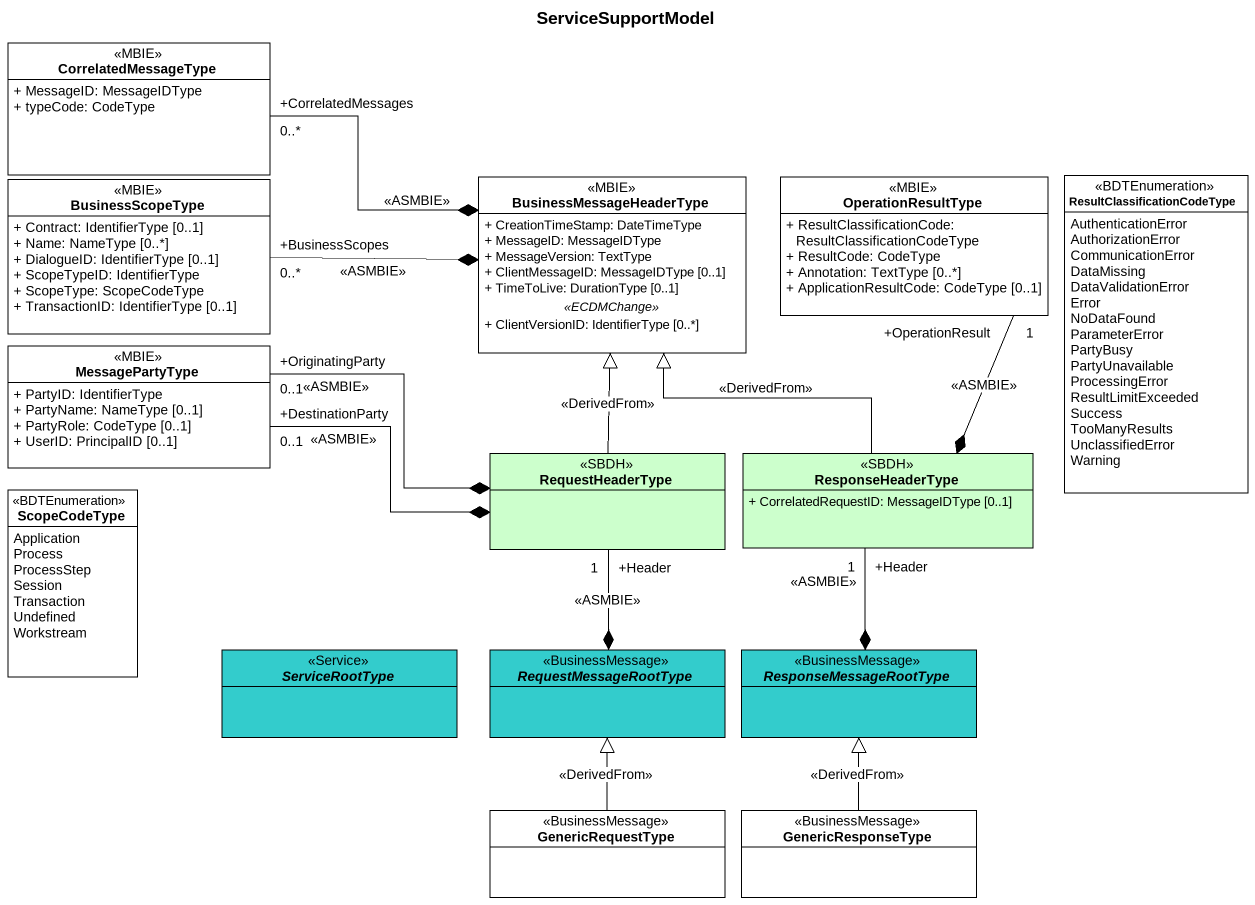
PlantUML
@startuml
title ServiceSupportModel
hide circle
hide empty members
skinparam classAttributeIconSize 0
class CorrelatedMessageType <<MBIE>> {
  + MessageID: MessageIDType
  + typeCode: CodeType
}
class BusinessScopeType <<MBIE>> {
  + Contract: IdentifierType [0..1]
  + Name: NameType [0..*]
  + DialogueID: IdentifierType [0..1]
  + ScopeTypeID: IdentifierType
  + ScopeType: ScopeCodeType
  + TransactionID: IdentifierType [0..1]
}
class BusinessMessageHeaderType <<MBIE>> {
  + CreationTimeStamp: DateTimeType
  + MessageID: MessageIDType
  + MessageVersion: TextType
  + ClientMessageID: MessageIDType [0..1]
  + TimeToLive: DurationType [0..1]
  .. <<ECDMChange>> ..
  + ClientVersionID: IdentifierType [0..*]
}
class OperationResultType <<MBIE>> {
  + ResultClassificationCode: ResultClassificationCodeType
  + ResultCode: CodeType
  + Annotation: TextType [0..*]
  + ApplicationResultCode: CodeType [0..1]
}
enum ResultClassificationCodeType <<BDTEnumeration>> {
  AuthenticationError
  AuthorizationError
  CommunicationError
  DataMissing
  DataValidationError
  Error
  NoDataFound
  ParameterError
  PartyBusy
  PartyUnavailable
  ProcessingError
  ResultLimitExceeded
  Success
  TooManyResults
  UnclassifiedError
  Warning
}
class MessagePartyType <<MBIE>> {
  + PartyID: IdentifierType
  + PartyName: NameType [0..1]
  + PartyRole: CodeType [0..1]
  + UserID: PrincipalID [0..1]
}
class RequestHeaderType <<SBDH>> #CCFFCC
class ResponseHeaderType <<SBDH>> #CCFFCC {
  + CorrelatedRequestID: MessageIDType [0..1]
}
enum ScopeCodeType <<BDTEnumeration>> {
  Application
  Process
  ProcessStep
  Session
  Transaction
  Undefined
  Workstream
}
abstract class ServiceRootType <<Service>> #33CCCC
abstract class RequestMessageRootType <<BusinessMessage>> #33CCCC
abstract class ResponseMessageRootType <<BusinessMessage>> #33CCCC
class GenericRequestType <<BusinessMessage>>
class GenericResponseType <<BusinessMessage>>
BusinessMessageHeaderType *-left- "+CorrelatedMessages\n0..*" CorrelatedMessageType : <<ASMBIE>>
BusinessMessageHeaderType *-left- "+BusinessScopes\n0..*" BusinessScopeType : <<ASMBIE>>
RequestHeaderType -up-|> BusinessMessageHeaderType : <<DerivedFrom>>
RequestHeaderType *-left- "+OriginatingParty\n0..1" MessagePartyType : <<ASMBIE>>
RequestHeaderType *-left- "+DestinationParty\n0..1" MessagePartyType : <<ASMBIE>>
ResponseHeaderType -up-|> BusinessMessageHeaderType : <<DerivedFrom>>
ResponseHeaderType *-up- "+OperationResult\n1" OperationResultType : <<ASMBIE>>
RequestMessageRootType *-up- "+Header\n1" RequestHeaderType : <<ASMBIE>>
ResponseMessageRootType *-up- "+Header\n1" ResponseHeaderType : <<ASMBIE>>
GenericRequestType -up-|> RequestMessageRootType : <<DerivedFrom>>
GenericResponseType -up-|> ResponseMessageRootType : <<DerivedFrom>>
@enduml
